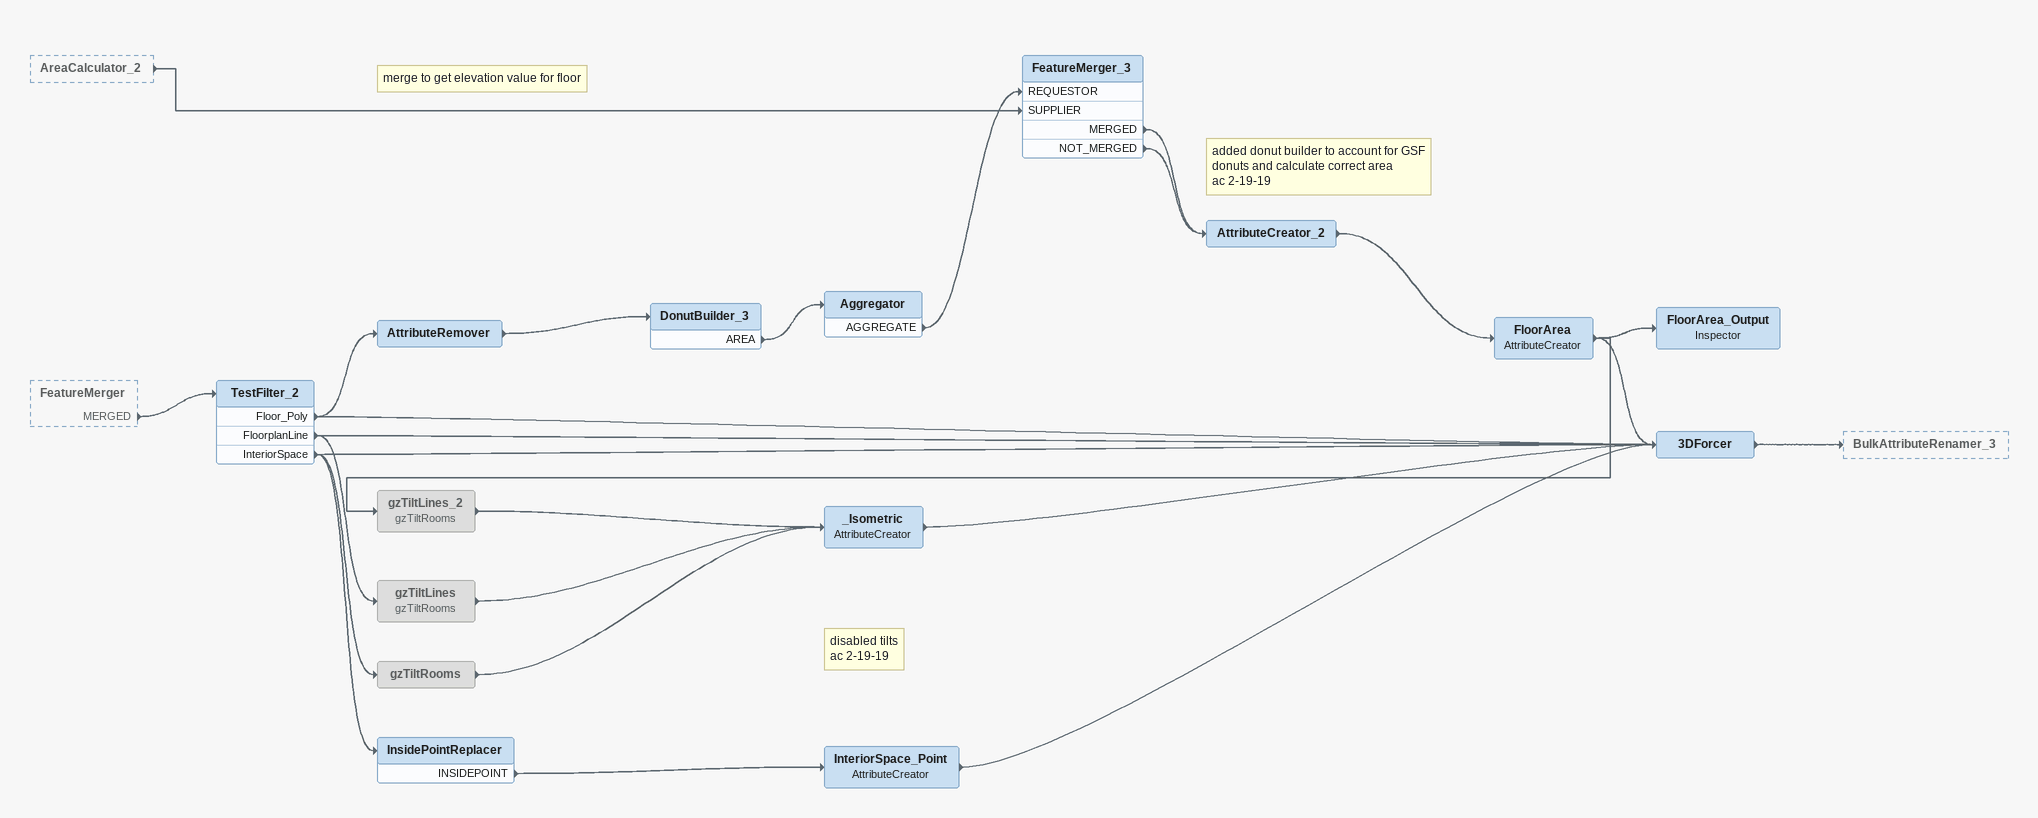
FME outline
AreaCalculator_2 [outside]
    -> FeatureMerger_3 [SUPPLIER]
FeatureMerger [outside]
    MERGED -> TestFilter_2
TestFilter_2
    Floor_Poly -> AttributeRemover
    Floor_Poly -> 3DForcer
    FloorplanLine -> 3DForcer
    FloorplanLine -> gzTiltLines
    InteriorSpace -> InsidePointReplacer
    InteriorSpace -> gzTiltRooms
    InteriorSpace -> 3DForcer
AttributeRemover
    -> DonutBuilder_3
Note: merge to get elevation value for floor
DonutBuilder_3
    AREA -> Aggregator
Aggregator
    AGGREGATE -> FeatureMerger_3 [REQUESTOR]
FeatureMerger_3
    MERGED -> AttributeCreator_2
    NOT_MERGED -> AttributeCreator_2
Note: added donut builder to account for GSF donuts and calculate correct area / ac 2-19-19
AttributeCreator_2
    -> FloorArea
FloorArea: AttributeCreator
    -> gzTiltLines_2
    -> 3DForcer
    -> FloorArea_Output
FloorArea_Output: Inspector
gzTiltLines_2: gzTiltRooms [off]
    -> _Isometric
gzTiltLines: gzTiltRooms [off]
    -> _Isometric
gzTiltRooms [off]
    -> _Isometric
_Isometric: AttributeCreator
    -> 3DForcer
InsidePointReplacer
    INSIDEPOINT -> InteriorSpace_Point
Note: disabled tilts / ac 2-19-19
InteriorSpace_Point: AttributeCreator
    -> 3DForcer
3DForcer
    -> BulkAttributeRenamer_3
